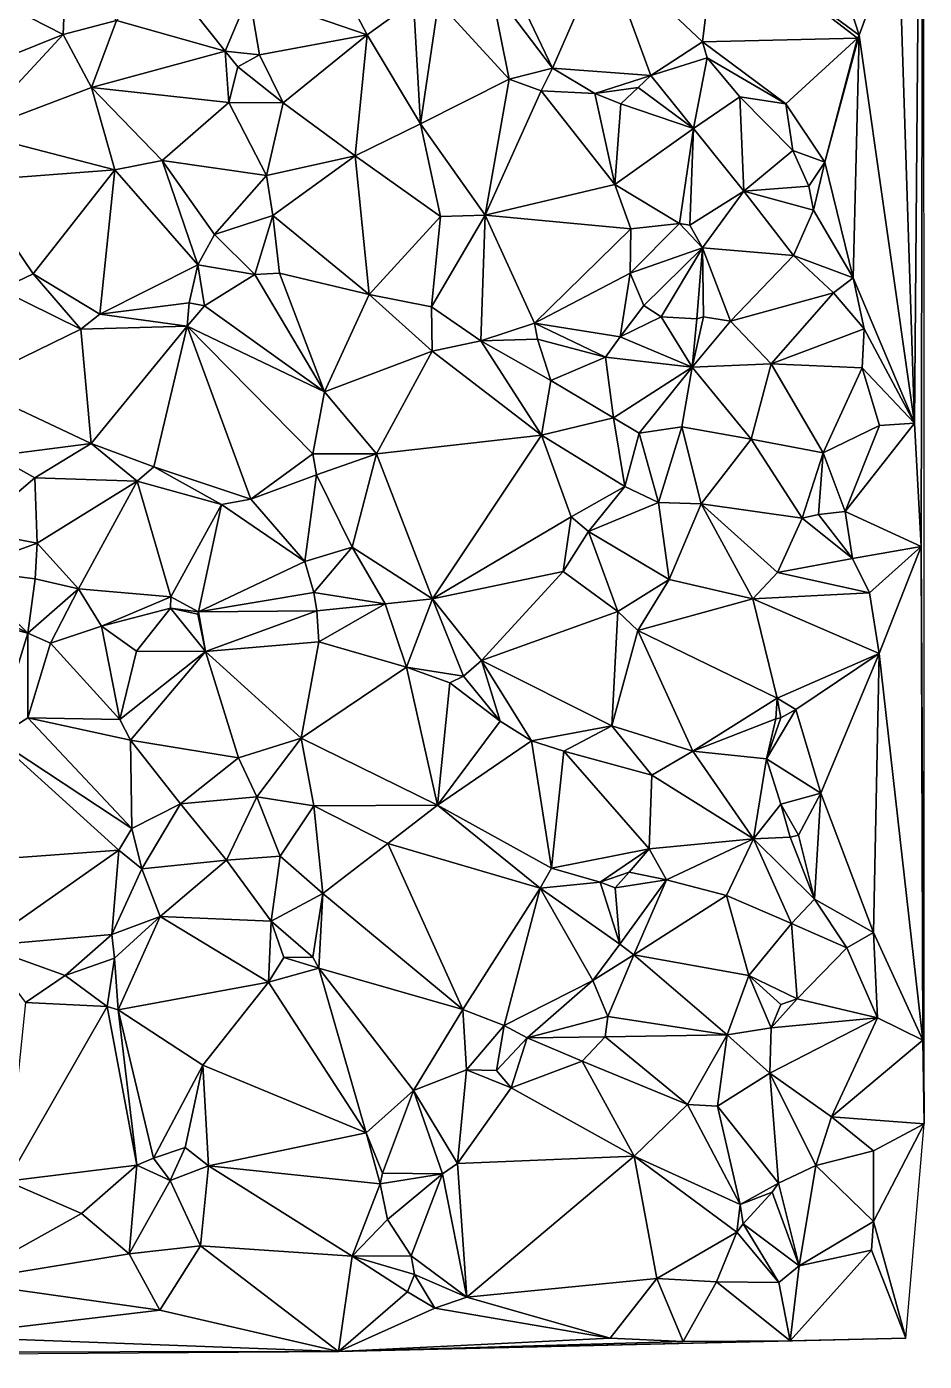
# Model space of a CAD drawing. Header units: metres. Extents: x -15 to 15, y -15 to 15.
# Drawn here: x 6.25 to 14.98, y -14.99 to -2 of the extents above; entities that cross this region are included whole.
import ezdxf

# ---------------------------------------------------------------- set-up
doc = ezdxf.new("R2010")
doc.units = ezdxf.units.M
doc.layers.add('STREET_MESH', color=7, linetype='Continuous')

msp = doc.modelspace()

# ---------------------------------------------------------------- linework, layer by layer
at = {"layer": 'STREET_MESH'}
for points in [[(14.888, -5.858), (14.981, 5.064), (14.732, -1.031)], [(14.981, 5.064), (14.888, -5.858), (14.953, -7.058)], [(14.981, 5.064), (14.953, -7.058), (14.984, -12.675)], [(13.856, -0.556), (12.958, -1.051), (14.35, -2.081)], [(13.856, -0.556), (14.35, -2.081), (14.732, -1.031)], [(14.35, -2.081), (14.888, -5.858), (14.732, -1.031)], [(12.958, -1.051), (11.871, -1.244), (12.824, -2.146)], [(14.333, -2.11), (12.958, -1.051), (12.824, -2.146)], [(12.958, -1.051), (14.333, -2.11), (14.35, -2.081)], [(9.145, -1.285), (8.412, -1.682), (9.561, -2.076)], [(10.011, -1.753), (9.145, -1.285), (9.561, -2.076)], [(10.937, -1.504), (11.364, -2.401), (11.871, -1.244)], [(11.364, -2.401), (12.321, -2.472), (11.871, -1.244)], [(11.871, -1.244), (12.321, -2.472), (12.824, -2.146)], [(6.629, -1.429), (5.964, -1.748), (6.601, -2.075)], [(7.121, -1.939), (6.629, -1.429), (6.601, -2.075)], [(7.121, -1.939), (8.177, -2.236), (7.581, -1.483)], [(8.177, -2.236), (8.412, -1.682), (7.581, -1.483)], [(11.364, -2.401), (10.937, -1.504), (10.763, -1.602)], [(8.412, -1.682), (8.177, -2.236), (8.514, -2.271)], [(9.561, -2.076), (8.412, -1.682), (8.514, -2.271)], [(10.254, -1.759), (10.943, -2.508), (10.763, -1.602)], [(10.943, -2.508), (11.364, -2.401), (10.763, -1.602)], [(5.964, -1.748), (5.534, -2.502), (6.601, -2.075)], [(10.011, -1.753), (9.561, -2.076), (10.079, -2.942)], [(10.254, -1.759), (10.011, -1.753), (10.079, -2.942)], [(10.943, -2.508), (10.254, -1.759), (10.079, -2.942)], [(6.876, -2.59), (7.121, -1.939), (6.601, -2.075)], [(8.177, -2.236), (7.121, -1.939), (6.876, -2.59)], [(5.534, -2.502), (5.714, -3.03), (6.601, -2.075)], [(5.714, -3.03), (6.876, -2.59), (6.601, -2.075)], [(8.742, -2.74), (9.561, -2.076), (8.514, -2.271)], [(8.742, -2.74), (9.444, -3.255), (9.561, -2.076)], [(9.561, -2.076), (9.444, -3.255), (10.079, -2.942)], [(12.321, -2.472), (12.869, -2.3), (12.824, -2.146)], [(14.333, -2.11), (12.824, -2.146), (13.635, -2.749)], [(12.824, -2.146), (12.869, -2.3), (13.635, -2.749)], [(14.017, -3.316), (14.333, -2.11), (13.635, -2.749)], [(14.35, -2.081), (14.017, -3.316), (14.291, -4.443)], [(14.333, -2.11), (14.017, -3.316), (14.35, -2.081)], [(14.888, -5.858), (14.35, -2.081), (14.291, -4.443)], [(8.215, -2.736), (8.177, -2.236), (6.876, -2.59)], [(8.177, -2.236), (8.303, -2.39), (8.514, -2.271)], [(8.303, -2.39), (8.177, -2.236), (8.215, -2.736)], [(8.303, -2.39), (8.742, -2.74), (8.514, -2.271)], [(12.869, -2.3), (12.321, -2.472), (12.738, -2.988)], [(13.187, -2.679), (12.869, -2.3), (12.738, -2.988)], [(12.869, -2.3), (13.187, -2.679), (13.635, -2.749)], [(8.303, -2.39), (8.215, -2.736), (8.742, -2.74)], [(11.255, -2.622), (11.364, -2.401), (10.943, -2.508)], [(11.364, -2.401), (11.255, -2.622), (11.778, -2.649)], [(12.321, -2.472), (11.364, -2.401), (11.778, -2.649)], [(6.876, -2.59), (5.714, -3.03), (7.105, -3.391)], [(7.564, -3.3), (6.876, -2.59), (7.105, -3.391)], [(8.215, -2.736), (6.876, -2.59), (7.564, -3.3)], [(10.709, -3.833), (10.943, -2.508), (10.079, -2.942)], [(10.709, -3.833), (11.255, -2.622), (10.943, -2.508)], [(12.199, -2.59), (12.321, -2.472), (11.778, -2.649)], [(12.029, -2.748), (12.199, -2.59), (11.778, -2.649)], [(12.199, -2.59), (12.029, -2.748), (12.738, -2.988)], [(12.321, -2.472), (12.199, -2.59), (12.738, -2.988)], [(11.255, -2.622), (10.709, -3.833), (11.971, -3.535)], [(11.255, -2.622), (11.971, -3.535), (11.778, -2.649)], [(11.971, -3.535), (12.029, -2.748), (11.778, -2.649)], [(13.226, -3.599), (13.187, -2.679), (12.738, -2.988)], [(13.187, -2.679), (13.706, -3.202), (13.635, -2.749)], [(13.226, -3.599), (13.706, -3.202), (13.187, -2.679)], [(8.581, -3.445), (8.215, -2.736), (7.564, -3.3)], [(8.742, -2.74), (8.215, -2.736), (8.581, -3.445)], [(8.742, -2.74), (8.581, -3.445), (9.444, -3.255)], [(12.029, -2.748), (11.971, -3.535), (12.738, -2.988)], [(13.706, -3.202), (14.017, -3.316), (13.635, -2.749)], [(9.444, -3.255), (10.274, -3.846), (10.079, -2.942)], [(10.274, -3.846), (10.709, -3.833), (10.079, -2.942)], [(5.714, -3.03), (5.696, -3.499), (7.105, -3.391)], [(11.971, -3.535), (12.601, -3.913), (12.738, -2.988)], [(12.601, -3.913), (12.703, -3.929), (12.738, -2.988)], [(12.703, -3.929), (13.226, -3.599), (12.738, -2.988)], [(13.859, -3.55), (13.706, -3.202), (13.226, -3.599)], [(13.706, -3.202), (13.859, -3.55), (14.017, -3.316)], [(7.914, -4.317), (7.564, -3.3), (7.105, -3.391)], [(8.076, -4.021), (7.564, -3.3), (7.914, -4.317)], [(8.076, -4.021), (8.581, -3.445), (7.564, -3.3)], [(8.581, -3.445), (8.644, -3.834), (9.444, -3.255)], [(8.644, -3.834), (9.581, -4.603), (9.444, -3.255)], [(9.581, -4.603), (10.274, -3.846), (9.444, -3.255)], [(13.859, -3.55), (13.906, -3.784), (14.017, -3.316)], [(14.017, -3.316), (13.906, -3.784), (14.291, -4.443)], [(5.696, -3.499), (6.309, -4.404), (7.105, -3.391)], [(6.309, -4.404), (5.696, -3.499), (5.991, -4.556)], [(6.309, -4.404), (6.959, -4.797), (7.105, -3.391)], [(6.959, -4.797), (7.914, -4.317), (7.105, -3.391)], [(8.076, -4.021), (8.644, -3.834), (8.581, -3.445)], [(10.709, -3.833), (12.128, -3.966), (11.971, -3.535)], [(12.128, -3.966), (12.601, -3.913), (11.971, -3.535)], [(13.226, -3.599), (12.703, -3.929), (12.826, -4.151)], [(13.71, -4.225), (13.226, -3.599), (12.826, -4.151)], [(13.906, -3.784), (13.859, -3.55), (13.226, -3.599)], [(13.906, -3.784), (13.226, -3.599), (13.71, -4.225)], [(8.644, -3.834), (8.076, -4.021), (8.466, -4.411)], [(8.644, -3.834), (8.466, -4.411), (8.707, -4.398)], [(9.581, -4.603), (8.644, -3.834), (8.707, -4.398)], [(10.188, -4.725), (10.274, -3.846), (9.581, -4.603)], [(10.709, -3.833), (10.188, -4.725), (10.668, -5.055)], [(10.274, -3.846), (10.188, -4.725), (10.709, -3.833)], [(11.189, -4.882), (10.709, -3.833), (10.668, -5.055)], [(10.709, -3.833), (11.189, -4.882), (12.128, -3.966)], [(13.906, -3.784), (13.71, -4.225), (14.291, -4.443)], [(8.076, -4.021), (7.914, -4.317), (8.466, -4.411)], [(12.128, -3.966), (11.189, -4.882), (12.122, -4.396)], [(12.601, -3.913), (12.122, -4.396), (12.826, -4.151)], [(12.601, -3.913), (12.128, -3.966), (12.122, -4.396)], [(12.703, -3.929), (12.601, -3.913), (12.826, -4.151)], [(12.122, -4.396), (12.255, -4.713), (12.826, -4.151)], [(12.255, -4.713), (12.422, -4.822), (12.826, -4.151)], [(12.422, -4.822), (12.771, -4.842), (12.826, -4.151)], [(12.771, -4.842), (12.836, -4.821), (12.826, -4.151)], [(13.096, -4.864), (13.71, -4.225), (12.826, -4.151)], [(12.836, -4.821), (13.096, -4.864), (12.826, -4.151)], [(13.096, -4.864), (14.099, -4.588), (13.71, -4.225)], [(13.71, -4.225), (14.099, -4.588), (14.291, -4.443)], [(6.774, -4.941), (6.309, -4.404), (5.991, -4.556)], [(6.959, -4.797), (6.309, -4.404), (6.774, -4.941)], [(7.914, -4.317), (6.959, -4.797), (7.828, -4.685)], [(7.976, -4.715), (7.914, -4.317), (7.828, -4.685)], [(7.914, -4.317), (7.976, -4.715), (8.466, -4.411)], [(8.466, -4.411), (7.976, -4.715), (9.147, -5.551)], [(8.707, -4.398), (8.466, -4.411), (9.147, -5.551)], [(9.581, -4.603), (8.707, -4.398), (9.147, -5.551)], [(11.189, -4.882), (12.025, -5.015), (12.122, -4.396)], [(12.025, -5.015), (12.255, -4.713), (12.122, -4.396)], [(14.099, -4.588), (14.399, -4.938), (14.291, -4.443)], [(14.399, -4.938), (14.888, -5.858), (14.291, -4.443)], [(5.66, -5.483), (6.774, -4.941), (5.991, -4.556)], [(10.192, -5.155), (9.581, -4.603), (9.147, -5.551)], [(10.188, -4.725), (9.581, -4.603), (10.192, -5.155)], [(13.096, -4.864), (13.493, -5.278), (14.099, -4.588)], [(13.493, -5.278), (14.399, -4.938), (14.099, -4.588)], [(6.959, -4.797), (6.774, -4.941), (7.808, -4.912)], [(7.828, -4.685), (6.959, -4.797), (7.808, -4.912)], [(7.976, -4.715), (7.828, -4.685), (7.808, -4.912)], [(7.976, -4.715), (7.808, -4.912), (9.147, -5.551)], [(10.668, -5.055), (10.188, -4.725), (10.192, -5.155)], [(12.255, -4.713), (12.025, -5.015), (12.422, -4.822)], [(6.774, -4.941), (6.874, -6.055), (7.808, -4.912)], [(6.874, -6.055), (7.483, -6.281), (7.808, -4.912)], [(7.483, -6.281), (8.427, -6.595), (7.808, -4.912)], [(7.808, -4.912), (9.031, -6.154), (9.147, -5.551)], [(7.808, -4.912), (8.427, -6.595), (9.031, -6.154)], [(11.219, -5.04), (11.189, -4.882), (10.668, -5.055)], [(11.882, -5.215), (12.025, -5.015), (11.189, -4.882)], [(11.219, -5.04), (11.882, -5.215), (11.189, -4.882)], [(12.025, -5.015), (12.724, -5.312), (12.422, -4.822)], [(12.724, -5.312), (12.771, -4.842), (12.422, -4.822)], [(12.836, -4.821), (12.724, -5.312), (13.096, -4.864)], [(12.771, -4.842), (12.724, -5.312), (12.836, -4.821)], [(12.724, -5.312), (13.493, -5.278), (13.096, -4.864)], [(6.874, -6.055), (6.774, -4.941), (5.66, -5.483)], [(11.257, -5.975), (10.668, -5.055), (10.192, -5.155)], [(11.219, -5.04), (10.668, -5.055), (11.35, -5.441)], [(10.668, -5.055), (11.257, -5.975), (11.35, -5.441)], [(11.882, -5.215), (11.219, -5.04), (11.35, -5.441)], [(11.882, -5.215), (12.724, -5.312), (12.025, -5.015)], [(14.399, -4.938), (13.493, -5.278), (14.38, -5.318)], [(14.399, -4.938), (14.38, -5.318), (14.888, -5.858)], [(10.192, -5.155), (9.147, -5.551), (9.651, -6.156)], [(11.257, -5.975), (10.192, -5.155), (9.651, -6.156)], [(11.958, -5.804), (11.882, -5.215), (11.35, -5.441)], [(12.724, -5.312), (11.882, -5.215), (11.958, -5.804)], [(12.209, -5.954), (12.724, -5.312), (11.958, -5.804)], [(12.209, -5.954), (12.625, -5.892), (12.724, -5.312)], [(12.724, -5.312), (12.625, -5.892), (13.299, -6.013)], [(13.493, -5.278), (12.724, -5.312), (13.299, -6.013)], [(13.999, -6.147), (13.493, -5.278), (13.299, -6.013)], [(13.493, -5.278), (13.999, -6.147), (14.38, -5.318)], [(14.38, -5.318), (13.999, -6.147), (14.547, -5.879)], [(14.38, -5.318), (14.547, -5.879), (14.888, -5.858)], [(11.257, -5.975), (11.958, -5.804), (11.35, -5.441)], [(5.939, -6.173), (6.874, -6.055), (5.66, -5.483)], [(9.147, -5.551), (9.031, -6.154), (9.651, -6.156)], [(11.958, -5.804), (11.257, -5.975), (12.068, -6.472)], [(12.209, -5.954), (11.958, -5.804), (12.068, -6.472)], [(10.198, -7.565), (11.257, -5.975), (9.651, -6.156)], [(11.547, -6.769), (11.257, -5.975), (10.198, -7.565)], [(11.257, -5.975), (11.547, -6.769), (12.068, -6.472)], [(12.398, -6.628), (12.209, -5.954), (12.068, -6.472)], [(12.625, -5.892), (12.209, -5.954), (12.398, -6.628)], [(12.625, -5.892), (12.398, -6.628), (12.812, -6.641)], [(12.625, -5.892), (12.812, -6.641), (13.299, -6.013)], [(13.999, -6.147), (14.215, -6.718), (14.547, -5.879)], [(14.888, -5.858), (14.215, -6.718), (14.953, -7.058)], [(14.547, -5.879), (14.215, -6.718), (14.888, -5.858)], [(6.874, -6.055), (5.939, -6.173), (6.327, -6.39)], [(7.323, -6.421), (6.874, -6.055), (6.327, -6.39)], [(6.874, -6.055), (7.323, -6.421), (7.483, -6.281)], [(12.812, -6.641), (13.794, -6.781), (13.299, -6.013)], [(13.794, -6.781), (13.999, -6.147), (13.299, -6.013)], [(5.939, -6.173), (5.719, -6.905), (6.327, -6.39)], [(8.427, -6.595), (9.067, -6.361), (9.031, -6.154)], [(9.031, -6.154), (9.067, -6.361), (9.651, -6.156)], [(9.067, -6.361), (9.414, -7.063), (9.651, -6.156)], [(9.414, -7.063), (10.198, -7.565), (9.651, -6.156)], [(13.794, -6.781), (13.954, -6.746), (13.999, -6.147)], [(13.999, -6.147), (13.954, -6.746), (14.215, -6.718)], [(7.323, -6.421), (8.142, -6.647), (7.483, -6.281)], [(8.142, -6.647), (8.427, -6.595), (7.483, -6.281)], [(9.067, -6.361), (8.427, -6.595), (8.954, -7.203)], [(9.414, -7.063), (9.067, -6.361), (8.954, -7.203)], [(5.719, -6.905), (6.349, -7.024), (6.327, -6.39)], [(6.349, -7.024), (7.323, -6.421), (6.327, -6.39)], [(6.752, -7.469), (7.323, -6.421), (6.349, -7.024)], [(6.752, -7.469), (7.649, -7.547), (7.323, -6.421)], [(7.323, -6.421), (7.649, -7.547), (8.142, -6.647)], [(11.547, -6.769), (11.714, -6.911), (12.068, -6.472)], [(11.714, -6.911), (12.398, -6.628), (12.068, -6.472)], [(8.954, -7.203), (8.427, -6.595), (8.142, -6.647)], [(7.649, -7.547), (7.918, -7.693), (8.142, -6.647)], [(7.918, -7.693), (8.954, -7.203), (8.142, -6.647)], [(12.398, -6.628), (11.714, -6.911), (12.501, -7.378)], [(12.812, -6.641), (12.398, -6.628), (12.501, -7.378)], [(12.812, -6.641), (12.501, -7.378), (13.316, -7.568)], [(13.554, -7.31), (12.812, -6.641), (13.316, -7.568)], [(13.794, -6.781), (12.812, -6.641), (13.554, -7.31)], [(13.954, -6.746), (13.794, -6.781), (14.284, -7.174)], [(13.954, -6.746), (14.284, -7.174), (14.215, -6.718)], [(14.215, -6.718), (14.284, -7.174), (14.953, -7.058)], [(11.547, -6.769), (10.198, -7.565), (11.469, -7.302)], [(11.714, -6.911), (11.547, -6.769), (11.469, -7.302)], [(14.284, -7.174), (13.794, -6.781), (13.554, -7.31)], [(6.349, -7.024), (5.719, -6.905), (5.634, -7.285)], [(11.714, -6.911), (11.469, -7.302), (12.001, -7.691)], [(12.501, -7.378), (11.714, -6.911), (12.001, -7.691)], [(6.329, -7.371), (6.349, -7.024), (5.634, -7.285)], [(6.329, -7.371), (6.752, -7.469), (6.349, -7.024)], [(9.414, -7.063), (8.954, -7.203), (9.041, -7.504)], [(9.736, -7.614), (9.414, -7.063), (9.041, -7.504)], [(9.414, -7.063), (9.736, -7.614), (10.198, -7.565)], [(14.284, -7.174), (14.452, -7.507), (14.953, -7.058)], [(14.452, -7.507), (14.546, -8.099), (14.953, -7.058)], [(14.546, -8.099), (14.969, -11.862), (14.953, -7.058)], [(14.953, -7.058), (14.969, -11.862), (14.984, -12.675)], [(8.954, -7.203), (7.918, -7.693), (9.041, -7.504)], [(14.284, -7.174), (13.554, -7.31), (14.452, -7.507)], [(5.255, -7.377), (4.966, -7.569), (6.257, -7.9)], [(5.634, -7.285), (5.255, -7.377), (6.257, -7.9)], [(6.329, -7.371), (5.634, -7.285), (6.257, -7.9)], [(6.752, -7.469), (6.329, -7.371), (6.257, -7.9)], [(11.469, -7.302), (10.198, -7.565), (10.674, -8.166)], [(11.469, -7.302), (10.674, -8.166), (12.001, -7.691)], [(12.197, -7.875), (12.501, -7.378), (12.001, -7.691)], [(13.316, -7.568), (12.501, -7.378), (12.197, -7.875)], [(13.554, -7.31), (13.316, -7.568), (14.452, -7.507)], [(6.477, -7.997), (6.752, -7.469), (6.257, -7.9)], [(6.976, -7.831), (6.752, -7.469), (6.477, -7.997)], [(6.976, -7.831), (7.649, -7.547), (6.752, -7.469)], [(7.918, -7.693), (9.07, -7.683), (9.041, -7.504)], [(9.07, -7.683), (9.736, -7.614), (9.041, -7.504)], [(14.452, -7.507), (13.316, -7.568), (14.546, -8.099)], [(4.966, -7.569), (5.939, -8.927), (6.257, -7.9)], [(7.646, -7.657), (7.649, -7.547), (6.976, -7.831)], [(7.646, -7.657), (6.976, -7.831), (7.315, -8.076)], [(7.988, -8.08), (7.646, -7.657), (7.315, -8.076)], [(7.649, -7.547), (7.646, -7.657), (7.918, -7.693)], [(7.646, -7.657), (7.988, -8.08), (7.913, -7.715)], [(7.918, -7.693), (7.646, -7.657), (7.913, -7.715)], [(9.736, -7.614), (9.07, -7.683), (9.089, -7.985)], [(9.736, -7.614), (9.089, -7.985), (9.944, -8.23)], [(10.198, -7.565), (9.736, -7.614), (9.944, -8.23)], [(10.198, -7.565), (9.944, -8.23), (10.499, -8.318)], [(10.198, -7.565), (10.499, -8.318), (10.674, -8.166)], [(13.552, -8.532), (13.316, -7.568), (12.197, -7.875)], [(13.316, -7.568), (13.552, -8.532), (14.546, -8.099)], [(7.988, -8.08), (7.918, -7.693), (7.913, -7.715)], [(9.07, -7.683), (7.918, -7.693), (7.988, -8.08)], [(9.089, -7.985), (9.07, -7.683), (7.988, -8.08)], [(12.001, -7.691), (10.674, -8.166), (11.942, -8.804)], [(12.197, -7.875), (12.001, -7.691), (11.942, -8.804)], [(5.939, -8.927), (6.257, -8.725), (6.257, -7.9)], [(6.257, -8.725), (6.477, -7.997), (6.257, -7.9)], [(7.154, -8.741), (6.976, -7.831), (6.477, -7.997)], [(6.976, -7.831), (7.154, -8.741), (7.315, -8.076)], [(12.732, -9.048), (12.197, -7.875), (11.942, -8.804)], [(12.732, -9.048), (13.552, -8.532), (12.197, -7.875)], [(6.257, -8.725), (7.154, -8.741), (6.477, -7.997)], [(9.089, -7.985), (7.988, -8.08), (8.919, -8.924)], [(9.089, -7.985), (8.919, -8.924), (9.944, -8.23)], [(7.154, -8.741), (7.988, -8.08), (7.315, -8.076)], [(7.988, -8.08), (7.154, -8.741), (7.257, -8.942)], [(8.309, -9.114), (7.988, -8.08), (7.257, -8.942)], [(7.988, -8.08), (8.309, -9.114), (8.919, -8.924)], [(10.499, -8.318), (10.855, -8.757), (10.674, -8.166)], [(10.674, -8.166), (11.159, -8.947), (11.942, -8.804)], [(10.855, -8.757), (11.159, -8.947), (10.674, -8.166)], [(13.552, -8.532), (13.733, -8.644), (14.546, -8.099)], [(14.546, -8.099), (13.733, -8.644), (13.976, -9.459)], [(14.488, -10.814), (14.546, -8.099), (13.976, -9.459)], [(14.546, -8.099), (14.488, -10.814), (14.969, -11.862)], [(9.944, -8.23), (8.919, -8.924), (10.246, -9.575)], [(10.499, -8.318), (9.944, -8.23), (10.365, -8.383)], [(9.944, -8.23), (10.246, -9.575), (10.365, -8.383)], [(10.246, -9.575), (10.855, -8.757), (10.365, -8.383)], [(10.855, -8.757), (10.499, -8.318), (10.365, -8.383)], [(13.552, -8.532), (12.732, -9.048), (13.539, -8.736)], [(13.589, -8.724), (13.552, -8.532), (13.539, -8.736)], [(13.589, -8.724), (13.733, -8.644), (13.552, -8.532)], [(13.733, -8.644), (13.448, -9.124), (13.976, -9.459)], [(13.733, -8.644), (13.589, -8.724), (13.448, -9.124)], [(7.269, -9.802), (6.257, -8.725), (5.939, -8.927)], [(7.154, -8.741), (6.257, -8.725), (7.257, -8.942)], [(6.257, -8.725), (7.269, -9.802), (7.257, -8.942)], [(11.159, -8.947), (10.855, -8.757), (10.246, -9.575)], [(11.159, -8.947), (11.476, -9.05), (11.942, -8.804)], [(11.476, -9.05), (12.332, -9.283), (11.942, -8.804)], [(12.332, -9.283), (12.732, -9.048), (11.942, -8.804)], [(12.732, -9.048), (13.448, -9.124), (13.539, -8.736)], [(13.448, -9.124), (13.589, -8.724), (13.539, -8.736)], [(5.453, -10.135), (7.143, -10.014), (5.939, -8.927)], [(7.143, -10.014), (7.269, -9.802), (5.939, -8.927)], [(7.743, -9.561), (8.309, -9.114), (7.257, -8.942)], [(7.269, -9.802), (7.743, -9.561), (7.257, -8.942)], [(8.309, -9.114), (8.486, -9.493), (8.919, -8.924)], [(8.919, -8.924), (8.486, -9.493), (9.042, -9.581)], [(10.246, -9.575), (8.919, -8.924), (9.042, -9.581)], [(11.355, -10.188), (11.159, -8.947), (10.246, -9.575)], [(11.355, -10.188), (11.476, -9.05), (11.159, -8.947)], [(11.476, -9.05), (11.355, -10.188), (12.306, -10)], [(12.332, -9.283), (11.476, -9.05), (12.306, -10)], [(12.332, -9.283), (13.32, -9.901), (12.732, -9.048)], [(12.732, -9.048), (13.32, -9.901), (13.448, -9.124)], [(8.309, -9.114), (7.743, -9.561), (8.486, -9.493)], [(13.32, -9.901), (13.586, -9.566), (13.448, -9.124)], [(13.448, -9.124), (13.586, -9.566), (13.976, -9.459)], [(13.32, -9.901), (12.332, -9.283), (12.306, -10)], [(13.586, -9.566), (13.76, -9.868), (13.976, -9.459)], [(13.76, -9.868), (13.916, -10.49), (13.976, -9.459)], [(13.916, -10.49), (14.488, -10.814), (13.976, -9.459)], [(7.269, -9.802), (7.368, -10.194), (7.743, -9.561)], [(7.743, -9.561), (7.368, -10.194), (8.193, -10.111)], [(8.486, -9.493), (7.743, -9.561), (8.193, -10.111)], [(8.713, -10.07), (8.486, -9.493), (8.193, -10.111)], [(8.486, -9.493), (8.713, -10.07), (9.042, -9.581)], [(8.713, -10.07), (9.129, -10.433), (9.042, -9.581)], [(9.762, -9.949), (10.246, -9.575), (9.042, -9.581)], [(9.129, -10.433), (9.762, -9.949), (9.042, -9.581)], [(10.246, -9.575), (9.762, -9.949), (11.245, -10.384)], [(11.355, -10.188), (10.246, -9.575), (11.245, -10.384)], [(13.586, -9.566), (13.32, -9.901), (13.679, -9.886)], [(13.76, -9.868), (13.586, -9.566), (13.679, -9.886)], [(7.368, -10.194), (7.269, -9.802), (7.143, -10.014)], [(13.916, -10.49), (13.76, -9.868), (13.679, -9.886)], [(9.762, -9.949), (9.129, -10.433), (10.491, -11.565)], [(9.762, -9.949), (10.491, -11.565), (11.245, -10.384)], [(11.355, -10.188), (11.828, -10.325), (12.306, -10)], [(11.828, -10.325), (12.112, -10.227), (12.306, -10)], [(12.112, -10.227), (12.474, -10.301), (12.306, -10)], [(12.474, -10.301), (13.32, -9.901), (12.306, -10)], [(12.474, -10.301), (13.06, -10.454), (13.32, -9.901)], [(13.32, -9.901), (13.06, -10.454), (13.692, -10.725)], [(13.32, -9.901), (13.916, -10.49), (13.679, -9.886)], [(13.916, -10.49), (13.32, -9.901), (13.692, -10.725)], [(7.143, -10.014), (5.453, -10.135), (5.815, -10.945)], [(7.074, -10.832), (7.143, -10.014), (5.815, -10.945)], [(7.074, -10.832), (7.368, -10.194), (7.143, -10.014)], [(7.368, -10.194), (7.547, -10.658), (8.193, -10.111)], [(7.547, -10.658), (8.626, -10.705), (8.193, -10.111)], [(8.626, -10.705), (8.713, -10.07), (8.193, -10.111)], [(8.626, -10.705), (9.129, -10.433), (8.713, -10.07)], [(7.547, -10.658), (7.368, -10.194), (7.074, -10.832)], [(11.828, -10.325), (11.355, -10.188), (11.245, -10.384)], [(11.976, -10.379), (12.112, -10.227), (11.828, -10.325)], [(12.112, -10.227), (11.976, -10.379), (12.474, -10.301)], [(10.491, -11.565), (10.895, -11.718), (11.245, -10.384)], [(10.895, -11.718), (11.759, -11.282), (11.245, -10.384)], [(12.019, -10.927), (11.828, -10.325), (11.245, -10.384)], [(11.759, -11.282), (12.019, -10.927), (11.245, -10.384)], [(12.019, -10.927), (11.976, -10.379), (11.828, -10.325)], [(12.474, -10.301), (11.976, -10.379), (12.019, -10.927)], [(12.474, -10.301), (12.019, -10.927), (12.157, -11.031)], [(12.474, -10.301), (12.157, -11.031), (13.06, -10.454)], [(9.129, -10.433), (8.626, -10.705), (9.033, -11.055)], [(9.129, -10.433), (9.033, -11.055), (9.089, -11.16)], [(10.491, -11.565), (9.129, -10.433), (9.089, -11.16)], [(12.157, -11.031), (13.277, -11.233), (13.06, -10.454)], [(13.06, -10.454), (13.277, -11.233), (13.692, -10.725)], [(14.229, -10.962), (13.916, -10.49), (13.692, -10.725)], [(13.916, -10.49), (14.229, -10.962), (14.488, -10.814)], [(7.547, -10.658), (7.074, -10.832), (7.1, -11.063)], [(7.547, -10.658), (7.1, -11.063), (7.136, -11.567)], [(8.601, -11.299), (7.547, -10.658), (7.136, -11.567)], [(8.626, -10.705), (7.547, -10.658), (8.601, -11.299)], [(8.626, -10.705), (8.601, -11.299), (8.75, -11.058)], [(9.033, -11.055), (8.626, -10.705), (8.75, -11.058)], [(13.277, -11.233), (13.748, -11.46), (13.692, -10.725)], [(13.748, -11.46), (14.229, -10.962), (13.692, -10.725)], [(7.074, -10.832), (5.815, -10.945), (6.62, -11.232)], [(7.1, -11.063), (7.074, -10.832), (6.62, -11.232)], [(14.229, -10.962), (14.529, -11.646), (14.488, -10.814)], [(14.488, -10.814), (14.529, -11.646), (14.969, -11.862)], [(6.62, -11.232), (5.815, -10.945), (6.236, -11.496)], [(12.157, -11.031), (12.019, -10.927), (11.759, -11.282)], [(12.157, -11.031), (11.759, -11.282), (11.903, -11.631)], [(13.064, -11.811), (12.157, -11.031), (11.903, -11.631)], [(13.277, -11.233), (12.157, -11.031), (13.064, -11.811)], [(14.529, -11.646), (14.229, -10.962), (13.748, -11.46)], [(7.03, -11.533), (7.1, -11.063), (6.62, -11.232)], [(7.1, -11.063), (7.03, -11.533), (7.136, -11.567)], [(8.601, -11.299), (9.089, -11.16), (8.75, -11.058)], [(9.089, -11.16), (8.601, -11.299), (9.55, -12.763)], [(9.089, -11.16), (9.033, -11.055), (8.75, -11.058)], [(9.089, -11.16), (9.55, -12.763), (10.011, -12.353)], [(10.491, -11.565), (9.089, -11.16), (10.011, -12.353)], [(7.03, -11.533), (6.62, -11.232), (6.236, -11.496)], [(7.961, -12.106), (8.601, -11.299), (7.136, -11.567)], [(8.601, -11.299), (7.961, -12.106), (9.55, -12.763)], [(11.759, -11.282), (10.895, -11.718), (11.118, -11.84)], [(11.903, -11.631), (11.759, -11.282), (11.118, -11.84)], [(13.277, -11.233), (13.064, -11.811), (13.494, -11.741)], [(13.588, -11.514), (13.277, -11.233), (13.494, -11.741)], [(13.277, -11.233), (13.588, -11.514), (13.748, -11.46)], [(6.056, -13.236), (7.03, -11.533), (6.236, -11.496)], [(7.03, -11.533), (6.056, -13.236), (7.318, -13.079)], [(7.03, -11.533), (7.318, -13.079), (7.136, -11.567)], [(13.748, -11.46), (13.588, -11.514), (13.494, -11.741)], [(14.529, -11.646), (13.748, -11.46), (13.494, -11.741)], [(7.318, -13.079), (7.482, -13.012), (7.136, -11.567)], [(7.482, -13.012), (7.961, -12.106), (7.136, -11.567)], [(10.528, -12.15), (10.491, -11.565), (10.011, -12.353)], [(10.895, -11.718), (10.491, -11.565), (10.528, -12.15)], [(11.879, -11.83), (11.903, -11.631), (11.118, -11.84)], [(11.879, -11.83), (13.064, -11.811), (11.903, -11.631)], [(14.529, -11.646), (13.479, -12.183), (14.08, -12.607)], [(13.479, -12.183), (14.529, -11.646), (13.494, -11.741)], [(14.529, -11.646), (14.08, -12.607), (14.969, -11.862)], [(10.82, -12.158), (10.895, -11.718), (10.528, -12.15)], [(10.895, -11.718), (10.82, -12.158), (11.118, -11.84)], [(11.879, -11.83), (12.678, -12.487), (13.064, -11.811)], [(12.678, -12.487), (12.97, -12.506), (13.064, -11.811)], [(12.97, -12.506), (13.479, -12.183), (13.064, -11.811)], [(13.064, -11.811), (13.479, -12.183), (13.494, -11.741)], [(10.82, -12.158), (10.963, -12.325), (11.118, -11.84)], [(10.963, -12.325), (11.655, -12.068), (11.118, -11.84)], [(11.655, -12.068), (11.879, -11.83), (11.118, -11.84)], [(12.678, -12.487), (11.879, -11.83), (11.655, -12.068)], [(14.969, -11.862), (14.08, -12.607), (14.984, -12.675)], [(11.655, -12.068), (10.963, -12.325), (12.161, -12.99)], [(12.678, -12.487), (11.655, -12.068), (12.161, -12.99)], [(7.788, -12.907), (7.961, -12.106), (7.482, -13.012)], [(7.961, -12.106), (7.788, -12.907), (8.015, -13.085)], [(9.55, -12.763), (7.961, -12.106), (8.015, -13.085)], [(10.441, -13.062), (10.528, -12.15), (10.011, -12.353)], [(10.963, -12.325), (10.528, -12.15), (10.441, -13.062)], [(10.963, -12.325), (10.82, -12.158), (10.528, -12.15)], [(13.479, -12.183), (12.97, -12.506), (13.565, -13.254)], [(14.08, -12.607), (13.479, -12.183), (13.929, -13.083)], [(13.479, -12.183), (13.565, -13.254), (13.929, -13.083)], [(10.963, -12.325), (10.441, -13.062), (12.161, -12.99)], [(9.55, -12.763), (9.709, -13.158), (10.011, -12.353)], [(9.709, -13.158), (10.295, -13.164), (10.011, -12.353)], [(10.295, -13.164), (10.441, -13.062), (10.011, -12.353)], [(13.192, -13.46), (12.678, -12.487), (12.161, -12.99)], [(12.97, -12.506), (12.678, -12.487), (13.192, -13.46)], [(12.97, -12.506), (13.192, -13.46), (13.565, -13.254)], [(14.488, -12.938), (14.08, -12.607), (13.929, -13.083)], [(14.08, -12.607), (14.488, -12.938), (14.984, -12.675)], [(14.488, -13.626), (14.805, -14.761), (14.984, -12.675)], [(14.488, -12.938), (14.488, -13.626), (14.984, -12.675)], [(9.688, -13.262), (9.55, -12.763), (8.015, -13.085)], [(9.688, -13.262), (9.709, -13.158), (9.55, -12.763)], [(7.644, -13.227), (7.788, -12.907), (7.482, -13.012)], [(7.788, -12.907), (7.644, -13.227), (8.015, -13.085)], [(10.441, -13.062), (10.532, -14.364), (12.161, -12.99)], [(10.532, -14.364), (12.38, -14.182), (12.161, -12.99)], [(12.38, -14.182), (13.16, -13.731), (12.161, -12.99)], [(13.16, -13.731), (13.192, -13.46), (12.161, -12.99)], [(14.488, -13.626), (14.488, -12.938), (13.929, -13.083)], [(6.056, -13.236), (6.78, -13.548), (7.318, -13.079)], [(6.78, -13.548), (7.243, -13.942), (7.318, -13.079)], [(7.243, -13.942), (7.644, -13.227), (7.318, -13.079)], [(7.644, -13.227), (7.482, -13.012), (7.318, -13.079)], [(7.644, -13.227), (7.938, -13.863), (8.015, -13.085)], [(7.938, -13.863), (9.415, -13.966), (8.015, -13.085)], [(9.415, -13.966), (9.688, -13.262), (8.015, -13.085)], [(10.441, -13.062), (10.295, -13.164), (10.532, -14.364)], [(13.929, -13.083), (13.565, -13.254), (13.765, -14.057)], [(14.488, -13.626), (13.929, -13.083), (13.765, -14.057)], [(6.056, -13.236), (5.585, -14.213), (6.78, -13.548)], [(7.938, -13.863), (7.644, -13.227), (7.243, -13.942)], [(9.688, -13.262), (10.295, -13.164), (9.709, -13.158)], [(9.688, -13.262), (9.758, -13.608), (10.295, -13.164)], [(9.758, -13.608), (9.99, -13.962), (10.295, -13.164)], [(10.295, -13.164), (9.99, -13.962), (10.532, -14.364)], [(9.758, -13.608), (9.688, -13.262), (9.415, -13.966)], [(13.565, -13.254), (13.192, -13.46), (13.502, -13.34)], [(13.502, -13.34), (13.192, -13.46), (13.22, -13.651)], [(13.765, -14.057), (13.502, -13.34), (13.22, -13.651)], [(13.565, -13.254), (13.502, -13.34), (13.765, -14.057)], [(13.192, -13.46), (13.16, -13.731), (13.22, -13.651)], [(5.585, -14.213), (7.243, -13.942), (6.78, -13.548)], [(9.99, -13.962), (9.758, -13.608), (9.415, -13.966)], [(14.488, -13.626), (13.765, -14.057), (14.469, -13.905)], [(14.805, -14.761), (14.488, -13.626), (14.469, -13.905)], [(13.16, -13.731), (12.38, -14.182), (12.962, -14.215)], [(13.569, -14.221), (13.16, -13.731), (12.962, -14.215)], [(13.16, -13.731), (13.569, -14.221), (13.22, -13.651)], [(13.569, -14.221), (13.765, -14.057), (13.22, -13.651)], [(7.938, -13.863), (7.243, -13.942), (7.541, -14.49)], [(7.938, -13.863), (7.541, -14.49), (9.282, -14.893)], [(9.415, -13.966), (7.938, -13.863), (9.282, -14.893)], [(7.243, -13.942), (5.585, -14.213), (7.541, -14.49)], [(9.952, -14.31), (9.415, -13.966), (9.282, -14.893)], [(10.022, -14.142), (9.99, -13.962), (9.415, -13.966)], [(9.952, -14.31), (10.022, -14.142), (9.415, -13.966)], [(9.99, -13.962), (10.022, -14.142), (10.532, -14.364)], [(14.805, -14.761), (14.469, -13.905), (13.677, -14.788)], [(14.469, -13.905), (13.765, -14.057), (13.677, -14.788)], [(10.218, -14.469), (10.022, -14.142), (9.952, -14.31)], [(10.022, -14.142), (10.218, -14.469), (10.532, -14.364)], [(13.765, -14.057), (13.569, -14.221), (13.677, -14.788)], [(7.541, -14.49), (5.585, -14.213), (5.373, -14.746)], [(11.925, -14.761), (12.38, -14.182), (10.532, -14.364)], [(12.38, -14.182), (11.925, -14.761), (12.637, -14.794)], [(12.962, -14.215), (12.38, -14.182), (12.637, -14.794)], [(12.962, -14.215), (12.637, -14.794), (13.677, -14.788)], [(13.569, -14.221), (12.962, -14.215), (13.677, -14.788)], [(10.218, -14.469), (9.952, -14.31), (9.282, -14.893)], [(10.218, -14.469), (11.925, -14.761), (10.532, -14.364)], [(9.282, -14.893), (7.541, -14.49), (5.373, -14.746)], [(11.925, -14.761), (10.218, -14.469), (9.282, -14.893)], [(-1.358, -14.907), (9.282, -14.893), (5.373, -14.746)], [(9.282, -14.893), (14.805, -14.761), (13.677, -14.788)], [(12.637, -14.794), (11.925, -14.761), (9.282, -14.893)], [(12.637, -14.794), (9.282, -14.893), (13.677, -14.788)], [(9.282, -14.893), (-1.358, -14.907), (-4.847, -14.988)]]:
    msp.add_3dface(points, dxfattribs=at)

doc.saveas('drawing.dxf')
